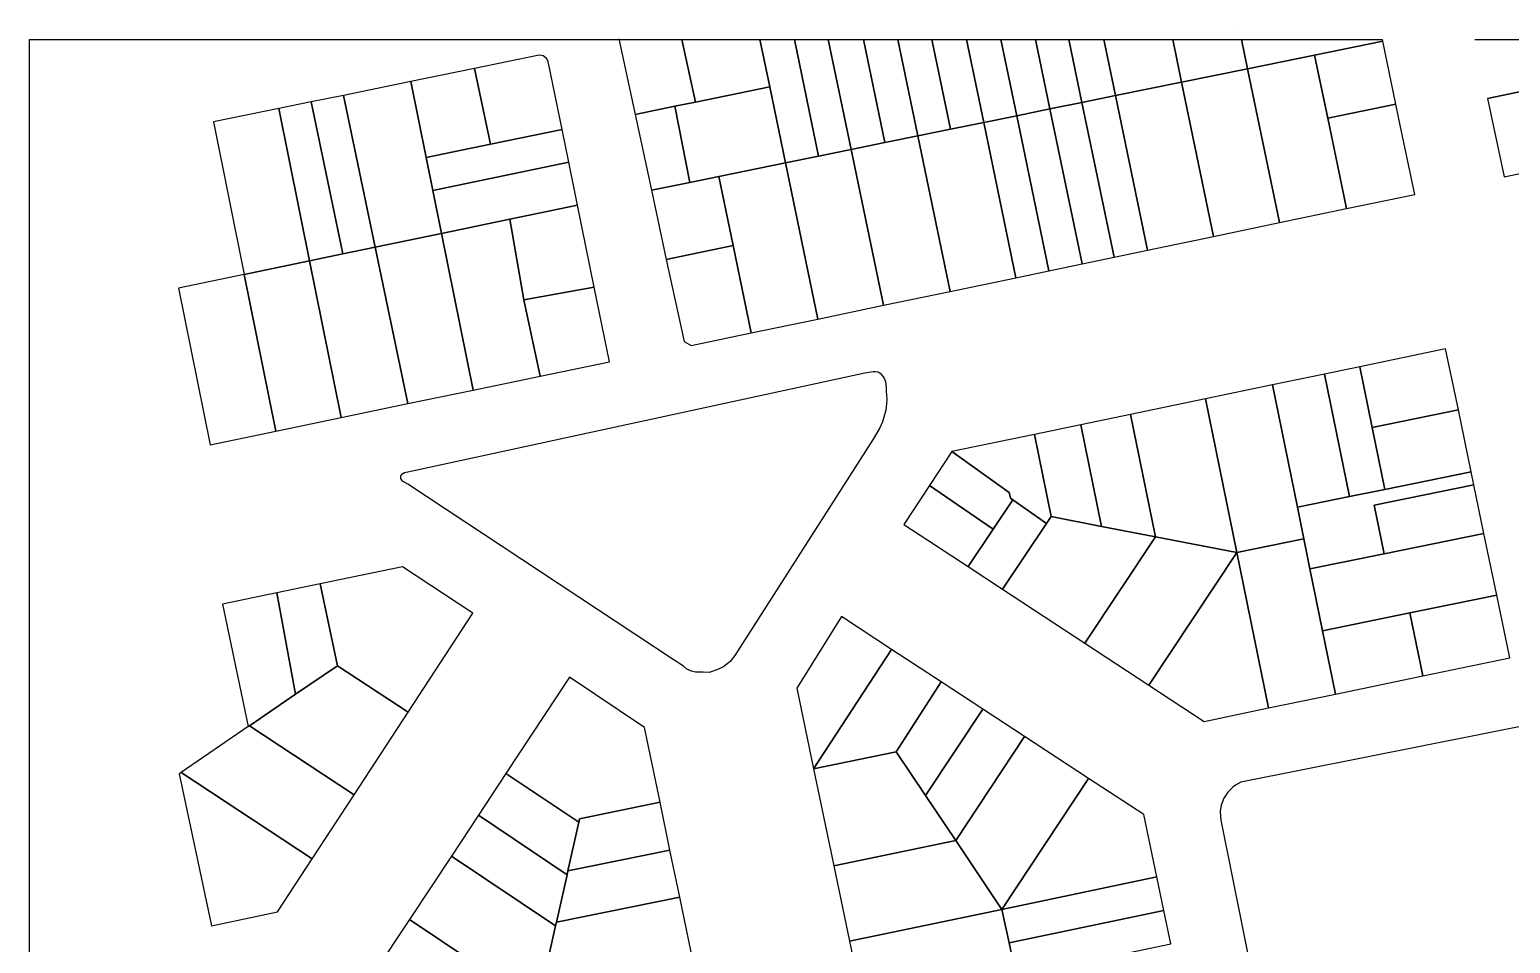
# Model space of a CAD drawing. Header units: metres. Extents: x 263639 to 269142, y 7370519 to 7372711.
# Drawn here: x 268374.7 to 268703.6, y 7371635.7 to 7371838.6 of the extents above; entities that cross this region are included whole.
import ezdxf

# ---------------------------------------------------------------- set-up
doc = ezdxf.new("R2010")
doc.units = ezdxf.units.M
doc.layers.add('LOTE', color=7, linetype='Continuous')

msp = doc.modelspace()

# ---------------------------------------------------------------- linework, layer by layer
msp.add_lwpolyline([(268695.69, 7371836.45), (269072.99, 7371836.45), (269072.99, 7371299.09), (268374.72, 7371299.09), (268374.72, 7371836.45), (268675.15, 7371836.45)])
at = {"layer": 'LOTE', "color": 7}
for points in [[(268643.4, 7371838.65), (268643.4, 7371838.65)], [(268643.4, 7371838.65), (268643.4, 7371838.65)], [(268505.56, 7371836.61), (268509.18, 7371819.83), (268518.01, 7371821.63), (268522.56, 7371822.55), (268519.57, 7371836.45)], [(268519.57, 7371836.45), (268522.56, 7371822.55), (268539.07, 7371825.92), (268536.88, 7371836.45)], [(268536.88, 7371836.45), (268539.07, 7371825.92), (268542.58, 7371809.04), (268549.93, 7371810.54), (268544.55, 7371836.45)], [(268544.55, 7371836.45), (268549.93, 7371810.54), (268557.16, 7371812.02), (268552.08, 7371836.45)], [(268552.08, 7371836.45), (268557.16, 7371812.02), (268564.66, 7371813.55), (268559.9, 7371836.45)], [(268559.9, 7371836.45), (268564.66, 7371813.55), (268571.99, 7371815.04), (268567.54, 7371836.45)], [(268567.54, 7371836.45), (268571.99, 7371815.04), (268579.19, 7371816.51), (268575.05, 7371836.45)], [(268575.05, 7371836.45), (268579.19, 7371816.51), (268586.6, 7371818.02), (268582.77, 7371836.45)], [(268582.77, 7371836.45), (268586.6, 7371818.02), (268593.94, 7371819.52), (268590.42, 7371836.45)], [(268590.42, 7371836.45), (268593.94, 7371819.52), (268601.3, 7371821.02), (268598.09, 7371836.45)], [(268598.09, 7371836.45), (268601.3, 7371821.02), (268608.43, 7371822.47), (268605.53, 7371836.45)], [(268605.53, 7371836.45), (268608.43, 7371822.47), (268615.86, 7371823.99), (268613.26, 7371836.45)], [(268613.26, 7371836.45), (268615.86, 7371823.99), (268630.54, 7371826.98), (268628.57, 7371836.45)], [(268628.57, 7371836.45), (268630.54, 7371826.98), (268645.2, 7371829.97), (268643.86, 7371836.45)], [(268643.86, 7371836.45), (268645.2, 7371829.97), (268660.1, 7371833.01), (268675.23, 7371836.09), (268675.15, 7371836.45)], [(268698.5, 7371823.34), (268714.75, 7371826.75)]]:
    msp.add_lwpolyline(points, dxfattribs=at)
for points in [[(268675.23, 7371836.09), (268660.1, 7371833.01), (268663.02, 7371818.97), (268678.13, 7371822.11), (268675.23, 7371836.09)], [(268477.1, 7371813.21), (268492.95, 7371816.5), (268489.94, 7371831.21), (268489.88, 7371831.51), (268489.72, 7371831.91), (268489.47, 7371832.27), (268489.08, 7371832.63), (268488.74, 7371832.82), (268488.39, 7371832.93), (268487.91, 7371832.99), (268473.51, 7371830.03), (268477.1, 7371813.21)], [(268652.31, 7371795.78), (268667.19, 7371798.89), (268663.68, 7371815.78), (268660.1, 7371833.01), (268645.2, 7371829.97), (268652.31, 7371795.78)], [(268462.8, 7371810.24), (268477.1, 7371813.21), (268473.51, 7371830.03), (268459.4, 7371827.13), (268462.8, 7371810.24)], [(268637.66, 7371792.72), (268652.31, 7371795.78), (268645.2, 7371829.97), (268630.54, 7371826.98), (268637.66, 7371792.72)], [(268451.46, 7371790.32), (268466.19, 7371793.38), (268464.27, 7371802.94), (268462.8, 7371810.24), (268459.4, 7371827.13), (268444.41, 7371824.05), (268451.46, 7371790.32)], [(268539.07, 7371825.92), (268522.56, 7371822.55), (268518.01, 7371821.63), (268521.33, 7371804.71), (268527.77, 7371806.02), (268542.58, 7371809.04), (268539.07, 7371825.92)], [(268622.99, 7371789.66), (268637.66, 7371792.72), (268630.54, 7371826.98), (268615.86, 7371823.99), (268622.99, 7371789.66)], [(268718.47, 7371809.37), (268714.75, 7371826.75), (268698.5, 7371823.34), (268702.22, 7371805.96), (268718.47, 7371809.37)], [(268436.89, 7371787.3), (268444.27, 7371788.83), (268437.22, 7371822.58), (268430.08, 7371821.11), (268436.89, 7371787.3)], [(268444.27, 7371788.83), (268451.46, 7371790.32), (268444.41, 7371824.05), (268437.22, 7371822.58), (268444.27, 7371788.83)], [(268518.01, 7371821.63), (268509.18, 7371819.83), (268512.81, 7371802.97), (268521.33, 7371804.71), (268518.01, 7371821.63)], [(268608.45, 7371786.62), (268615.58, 7371788.11), (268608.43, 7371822.47), (268601.3, 7371821.02), (268608.45, 7371786.62)], [(268615.58, 7371788.11), (268622.99, 7371789.66), (268615.86, 7371823.99), (268608.43, 7371822.47), (268615.58, 7371788.11)], [(268678.13, 7371822.11), (268663.02, 7371818.97), (268667.19, 7371798.89), (268682.31, 7371802.05), (268678.81, 7371818.86), (268678.13, 7371822.11)], [(268422.39, 7371784.28), (268436.89, 7371787.3), (268430.08, 7371821.11), (268415.58, 7371818.13), (268422.39, 7371784.28)], [(268579.17, 7371780.51), (268593.76, 7371783.55), (268586.6, 7371818.02), (268579.19, 7371816.51), (268571.99, 7371815.04), (268579.17, 7371780.51)], [(268593.76, 7371783.55), (268601.1, 7371785.09), (268593.94, 7371819.52), (268586.6, 7371818.02), (268593.76, 7371783.55)], [(268601.1, 7371785.09), (268608.45, 7371786.62), (268601.3, 7371821.02), (268593.94, 7371819.52), (268601.1, 7371785.09)], [(268464.27, 7371802.94), (268494.44, 7371809.2), (268492.95, 7371816.5), (268477.1, 7371813.21), (268462.8, 7371810.24), (268464.27, 7371802.94)], [(268564.36, 7371777.41), (268579.17, 7371780.51), (268571.99, 7371815.04), (268564.66, 7371813.55), (268557.16, 7371812.02), (268564.36, 7371777.41)], [(268542.58, 7371809.04), (268549.79, 7371774.37), (268564.36, 7371777.41), (268557.16, 7371812.02), (268549.93, 7371810.54), (268542.58, 7371809.04)], [(268466.19, 7371793.38), (268481.35, 7371796.53), (268496.39, 7371799.65), (268494.44, 7371809.2), (268464.27, 7371802.94), (268466.19, 7371793.38)], [(268527.77, 7371806.02), (268530.95, 7371790.72), (268534.99, 7371771.28), (268549.79, 7371774.37), (268542.58, 7371809.04), (268527.77, 7371806.02)], [(268512.81, 7371802.97), (268516.11, 7371787.62), (268530.95, 7371790.72), (268527.77, 7371806.02), (268521.33, 7371804.71), (268512.81, 7371802.97)], [(268481.35, 7371796.53), (268484.46, 7371778.65), (268500.11, 7371781.45), (268496.39, 7371799.65), (268481.35, 7371796.53)], [(268488.08, 7371761.68), (268484.46, 7371778.65), (268481.35, 7371796.53), (268466.19, 7371793.38), (268473.2, 7371758.59), (268488.08, 7371761.68)], [(268473.2, 7371758.59), (268466.19, 7371793.38), (268451.46, 7371790.32), (268458.72, 7371755.58), (268473.2, 7371758.59)], [(268458.72, 7371755.58), (268451.46, 7371790.32), (268444.27, 7371788.83), (268436.89, 7371787.3), (268443.89, 7371752.5), (268458.72, 7371755.58)], [(268530.95, 7371790.72), (268516.11, 7371787.62), (268520.05, 7371769.35), (268521.64, 7371768.49), (268534.99, 7371771.28), (268530.95, 7371790.72)], [(268443.89, 7371752.5), (268436.89, 7371787.3), (268422.39, 7371784.28), (268429.39, 7371749.49), (268443.89, 7371752.5)], [(268429.39, 7371749.49), (268422.39, 7371784.28), (268407.78, 7371781.25), (268414.78, 7371746.46), (268429.39, 7371749.49)], [(268503.49, 7371764.88), (268500.11, 7371781.45), (268484.46, 7371778.65), (268488.08, 7371761.68), (268503.49, 7371764.88)], [(268689.19, 7371767.76), (268670.1, 7371763.78), (268672.86, 7371750.26), (268692.01, 7371754.17), (268689.19, 7371767.76)], [(268458.72, 7371740.46), (268560.18, 7371762.43), (268562.03, 7371762.72), (268562.57, 7371762.74), (268563.18, 7371762.61), (268563.6, 7371762.36), (268563.98, 7371761.93), (268564.52, 7371761.23), (268564.77, 7371760.4), (268564.92, 7371759.08), (268564.93, 7371758.34), (268565.07, 7371756.59), (268565.03, 7371755.5), (268564.87, 7371754.14), (268564.11, 7371751.52), (268563.51, 7371750.2), (268562.08, 7371747.71), (268531.33, 7371699.67), (268530.27, 7371698.29), (268528.84, 7371697.12), (268527.35, 7371696.43), (268525.6, 7371695.85), (268524.28, 7371695.9), (268522.57, 7371695.96), (268521.72, 7371696.13), (268520.66, 7371696.6), (268519.92, 7371697.26), (268517.65, 7371698.77), (268458.73, 7371737.7), (268457.49, 7371738.38), (268457.13, 7371738.93), (268457.16, 7371739.43), (268457.34, 7371739.87), (268457.62, 7371740.09), (268457.99, 7371740.31), (268458.3, 7371740.39), (268458.72, 7371740.46)], [(268650.72, 7371759.74), (268656.26, 7371732.58), (268667.82, 7371734.94), (268662.27, 7371762.15), (268650.72, 7371759.74)], [(268662.27, 7371762.15), (268667.82, 7371734.94), (268675.66, 7371736.54), (268672.86, 7371750.26), (268670.1, 7371763.78), (268662.27, 7371762.15)], [(268635.84, 7371756.64), (268642.8, 7371722.52), (268657.7, 7371725.56), (268656.26, 7371732.58), (268650.72, 7371759.74), (268635.84, 7371756.64)], [(268619.19, 7371753.18), (268624.74, 7371726), (268642.8, 7371722.52), (268635.84, 7371756.64), (268619.19, 7371753.18)], [(268608.18, 7371750.88), (268612.79, 7371728.31), (268624.74, 7371726), (268619.19, 7371753.18), (268608.18, 7371750.88)], [(268692.01, 7371754.17), (268672.86, 7371750.26), (268675.66, 7371736.54), (268694.86, 7371740.46), (268692.01, 7371754.17)], [(268597.85, 7371748.73), (268601.58, 7371730.47), (268612.79, 7371728.31), (268608.18, 7371750.88), (268597.85, 7371748.73)], [(268592.27, 7371735.86), (268592.56, 7371734.6), (268593.09, 7371734.22), (268600.55, 7371728.94), (268601.58, 7371730.47), (268597.85, 7371748.73), (268579.49, 7371744.91), (268592.27, 7371735.86)], [(268588.69, 7371727.66), (268593.09, 7371734.22), (268592.56, 7371734.6), (268592.27, 7371735.86), (268579.49, 7371744.91), (268574.56, 7371737.38), (268588.69, 7371727.66)], [(268694.86, 7371740.46), (268675.66, 7371736.54), (268667.82, 7371734.94), (268656.26, 7371732.58), (268657.7, 7371725.56), (268659.06, 7371718.86), (268675.53, 7371722.22), (268673.33, 7371733), (268695.47, 7371737.52), (268694.86, 7371740.46)], [(268568.87, 7371728.71), (268583.13, 7371719.37), (268588.69, 7371727.66), (268574.56, 7371737.38), (268568.87, 7371728.71)], [(268695.47, 7371737.52), (268673.33, 7371733), (268675.53, 7371722.22), (268697.7, 7371726.75), (268695.47, 7371737.52)], [(268590.78, 7371714.36), (268600.55, 7371728.94), (268593.09, 7371734.22), (268588.69, 7371727.66), (268583.13, 7371719.37), (268590.78, 7371714.36)], [(268609.06, 7371702.38), (268624.74, 7371726), (268612.79, 7371728.31), (268601.58, 7371730.47), (268600.55, 7371728.94), (268590.78, 7371714.36), (268609.06, 7371702.38)], [(268623.28, 7371693.06), (268642.8, 7371722.52), (268624.74, 7371726), (268609.06, 7371702.38), (268623.28, 7371693.06)], [(268697.7, 7371726.75), (268675.53, 7371722.22), (268659.06, 7371718.86), (268661.86, 7371705.14), (268681.26, 7371709.1), (268700.55, 7371713.04), (268697.7, 7371726.75)], [(268664.74, 7371691.08), (268661.86, 7371705.14), (268659.06, 7371718.86), (268657.7, 7371725.56), (268642.8, 7371722.52), (268649.86, 7371687.98), (268664.74, 7371691.08)], [(268473.17, 7371709.04), (268457.55, 7371719.35), (268439.25, 7371715.57), (268443.1, 7371697.35), (268458.76, 7371687.02), (268473.17, 7371709.04)], [(268635.57, 7371685), (268649.86, 7371687.98), (268642.8, 7371722.52), (268623.28, 7371693.06), (268635.57, 7371685)], [(268423.28, 7371683.83), (268423.58, 7371684.03), (268433.8, 7371691.01), (268429.61, 7371713.57), (268417.52, 7371711.07), (268423.28, 7371683.83)], [(268433.8, 7371691.01), (268443.1, 7371697.35), (268439.25, 7371715.57), (268429.61, 7371713.57), (268433.8, 7371691.01)], [(268703.43, 7371699.14), (268700.55, 7371713.04), (268681.26, 7371709.1), (268684.12, 7371695.12), (268703.43, 7371699.14)], [(268545.09, 7371692.41), (268548.83, 7371674.43), (268566.14, 7371701), (268555.02, 7371708.29), (268545.09, 7371692.41)], [(268664.74, 7371691.08), (268684.12, 7371695.12), (268681.26, 7371709.1), (268661.86, 7371705.14), (268664.74, 7371691.08)], [(268566.14, 7371701), (268548.83, 7371674.43), (268567.17, 7371678.25), (268577.18, 7371693.77), (268566.14, 7371701)], [(268458.76, 7371687.02), (268443.1, 7371697.35), (268433.8, 7371691.01), (268423.58, 7371684.03), (268446.79, 7371668.72), (268458.76, 7371687.02)], [(268511.29, 7371683.65), (268494.64, 7371694.82), (268480.51, 7371673.44), (268496.67, 7371662.61), (268496.84, 7371663.39), (268514.73, 7371667.03), (268511.29, 7371683.65)], [(268577.18, 7371693.77), (268567.17, 7371678.25), (268573.7, 7371668.53), (268586.38, 7371687.74), (268577.18, 7371693.77)], [(268586.38, 7371687.74), (268573.7, 7371668.53), (268580.4, 7371658.55), (268595.67, 7371681.66), (268586.38, 7371687.74)], [(268643.72, 7371671.48), (268642.5, 7371670.81), (268641.9, 7371670.37), (268640.82, 7371669.27), (268639.96, 7371667.96), (268639.37, 7371666.42), (268639.13, 7371665), (268639.24, 7371663.04), (268652.09, 7371599.41), (268811.9, 7371632.69), (268802.35, 7371650.79), (268794.08, 7371661.83), (268783.94, 7371671.19), (268769.62, 7371680.22), (268756.1, 7371685.35), (268744.47, 7371687.35), (268735.06, 7371688.17), (268724.49, 7371687.54), (268643.72, 7371671.48)], [(268446.79, 7371668.72), (268423.58, 7371684.03), (268423.28, 7371683.83), (268408.41, 7371673.68), (268437.48, 7371654.5), (268446.79, 7371668.72)], [(268595.67, 7371681.66), (268580.4, 7371658.55), (268590.66, 7371643.25), (268609.89, 7371672.34), (268595.67, 7371681.66)], [(268553.3, 7371652.9), (268580.4, 7371658.55), (268573.7, 7371668.53), (268567.17, 7371678.25), (268548.83, 7371674.43), (268553.3, 7371652.9)], [(268429.74, 7371642.67), (268437.48, 7371654.5), (268408.41, 7371673.68), (268407.96, 7371673.38), (268415.09, 7371639.61), (268429.74, 7371642.67)], [(268494.06, 7371650.95), (268494.26, 7371651.82), (268496.67, 7371662.61), (268480.51, 7371673.44), (268474.37, 7371664.16), (268494.06, 7371650.95)], [(268622.13, 7371664.32), (268609.89, 7371672.34), (268590.66, 7371643.25), (268625.04, 7371650.44), (268622.13, 7371664.32)], [(268514.73, 7371667.03), (268496.84, 7371663.39), (268496.67, 7371662.61), (268494.26, 7371651.82), (268516.92, 7371656.43), (268514.73, 7371667.03)], [(268491.7, 7371640.37), (268494.06, 7371650.95), (268474.37, 7371664.16), (268468.39, 7371655.1), (268491.52, 7371639.58), (268491.7, 7371640.37)], [(268556.78, 7371636.16), (268590.66, 7371643.25), (268580.4, 7371658.55), (268553.3, 7371652.9), (268556.78, 7371636.16)], [(268491.52, 7371639.58), (268468.39, 7371655.1), (268459.08, 7371641.02), (268487.57, 7371621.92), (268491.52, 7371639.58)], [(268519.09, 7371645.94), (268516.92, 7371656.43), (268494.26, 7371651.82), (268494.06, 7371650.95), (268491.7, 7371640.37), (268519.09, 7371645.94)], [(268625.04, 7371650.44), (268590.66, 7371643.25), (268592.24, 7371635.81), (268626.59, 7371643.01), (268625.04, 7371650.44)], [(268498.07, 7371624.05), (268522.58, 7371629.04), (268519.09, 7371645.94), (268491.7, 7371640.37), (268491.52, 7371639.58), (268487.57, 7371621.92), (268498.07, 7371624.05)], [(268487.57, 7371621.92), (268459.08, 7371641.02), (268451.34, 7371629.3), (268454.14, 7371615.11), (268487.57, 7371621.92), (268487.57, 7371621.92)], [(268559.87, 7371621.27), (268586.96, 7371626.94), (268593.81, 7371628.38), (268592.24, 7371635.81), (268590.66, 7371643.25), (268556.78, 7371636.16), (268559.87, 7371621.27)], [(268626.59, 7371643.01), (268592.24, 7371635.81), (268593.81, 7371628.38), (268600.66, 7371629.81), (268614.37, 7371632.68), (268628.15, 7371635.57), (268626.59, 7371643.01)]]:
    msp.add_lwpolyline(points, close=True, dxfattribs=at)

doc.saveas('drawing.dxf')
